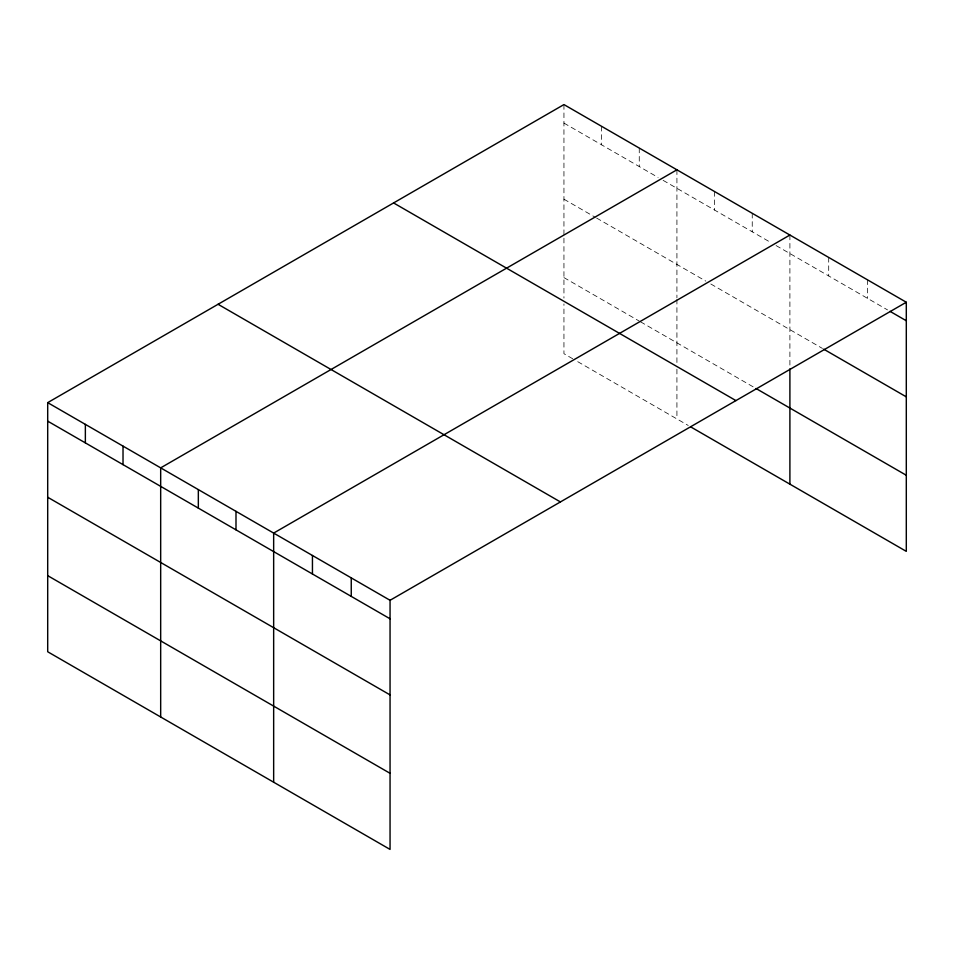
<?xml version="1.0" encoding="UTF-8"?>
<svg xmlns="http://www.w3.org/2000/svg" width="954" height="954" viewBox="0 0 954 954"><rect width="100%" height="100%" fill="white"/><g stroke="black" fill="none" stroke-linecap="round" stroke-linejoin="round"><path stroke-width="0.72" stroke-dasharray="4.77 3.58" d="M563.945 104.582L563.945 298.089M563.945 123.09L658.093 177.444M663.113 180.342L771.07 242.674M776.091 245.572L887.53 309.907M563.945 199.195L595.332 217.309M596.584 218.037L705.793 281.096M710.813 283.994L822.443 348.437M563.945 277.602L639.263 321.093M640.516 321.808L754.757 387.765M572.734 358.776L563.945 353.707L563.945 303.944M577.754 361.685L688.228 425.46M867.496 279.832L867.496 298.352M828.704 257.437L828.704 275.945M789.9 235.042L789.9 367.397M752.241 213.291L752.241 231.798M714.582 191.551L714.582 210.059M676.923 169.812L676.923 297.815M676.923 299.27L676.923 363.319M676.923 369.174L676.923 418.937M639.263 148.073L639.263 166.58M601.604 126.322L601.604 144.829"/><path stroke-width="1.43" d="M47.7 402.636L390.055 600.293L390.055 849.418L47.7 651.761L47.7 402.636L563.945 104.582L906.3 302.239L906.3 551.364L690.732 426.903M676.923 169.812L160.677 467.865L160.677 716.991M789.9 235.042L273.655 533.095L273.655 782.208M390.055 600.293L906.3 302.239M890.034 311.35L906.3 320.747M823.696 349.164L906.3 396.852M756.009 388.493L906.3 475.259M393.585 202.94L735.939 400.597M218.061 304.278L560.415 501.935M47.7 421.143L390.055 618.8M47.7 497.249L390.055 694.906M47.7 575.656L390.055 773.312M789.9 368.852L789.9 484.155M351.251 577.885L351.251 596.405M312.447 555.49L312.447 573.998M235.996 511.344L235.996 529.852M198.337 489.605L198.337 508.112M123.018 446.126L123.018 464.634M85.359 424.375L85.359 442.883"/></g></svg>
